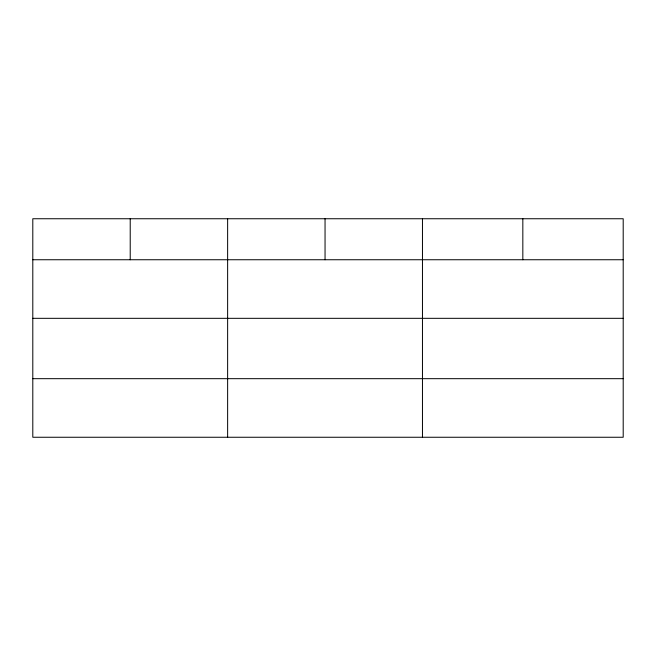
<?xml version="1.0" encoding="UTF-8"?>
<svg xmlns="http://www.w3.org/2000/svg" width="656" height="656" viewBox="0 0 656 656"><rect width="100%" height="100%" fill="white"/><g stroke="black" fill="none" stroke-linecap="round" stroke-linejoin="round"><path stroke-width="0.98" d="M623.2 318.324L623.2 218.743L32.8 218.743L32.8 437.257L623.2 437.257L623.2 318.324L32.8 318.324M32.8 259.743L623.2 259.743M32.8 378.676L623.2 378.676M522.832 218.743L522.832 259.743M422.464 218.743L422.464 437.257M325.048 218.743L325.048 259.743M227.632 218.743L227.632 437.257M130.216 218.743L130.216 259.743"/></g></svg>
